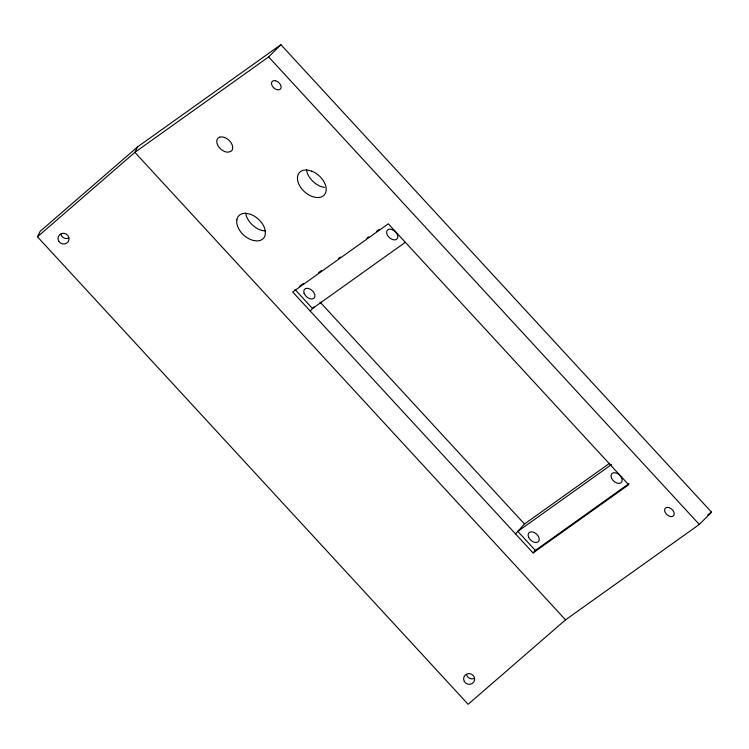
<?xml version="1.0" encoding="UTF-8"?>
<svg xmlns="http://www.w3.org/2000/svg" width="749" height="749" viewBox="0 0 749 749"><rect width="100%" height="100%" fill="white"/><g stroke="black" fill="none" stroke-linecap="round" stroke-linejoin="round"><path stroke-width="1.12" d="M37.45 236.824L40.165 231.329L137.573 146.888L280.884 44.678L711.55 512.176L699.294 524.45L565.542 619.854L468.134 704.294L37.469 236.787L134.876 152.347L268.638 56.943L280.884 44.678M137.573 146.888L134.876 152.347L565.542 619.854M310.226 311.032L313.981 306.865M515.537 533.906L524.487 523.991L609.686 463.228M533.063 552.931L628.683 484.743L388.31 223.811L292.69 291.998L533.063 552.931L535.338 550.412L629.066 483.564M299.703 286.099L303.495 283.403M318.634 272.599L321.48 270.576M338.52 258.424L340.411 257.066M366.916 238.163L368.808 236.815M376.382 231.413L379.228 229.391M405.275 242.339L312.502 308.504L294.975 289.479M611.54 464.539L517.812 531.387L535.338 550.412M707.758 514.881L711.55 512.176M265.277 230.992L261.635 230.374A16.731 10.832 42.1 0 1 245.7 213.072M324.56 187.503L320.844 186.492A16.731 10.832 42.1 0 1 306.444 169.433M268.638 56.943L699.294 524.45M319.963 301.978L524.487 523.991M68.786 238.042A5.58 5.337 26.3 0 1 60.819 234.203M474.417 678.369A5.58 5.337 26.3 0 1 466.449 674.521M236.815 219.729L236.75 222.987A16.731 10.832 42.1 0 0 252.685 240.289L256.327 240.906A16.731 10.832 42.1 0 0 265.277 234.531L265.333 231.263A16.731 10.832 42.1 0 0 249.398 213.971L245.756 213.343A16.731 10.832 42.1 0 0 236.815 219.729M219.607 137.189L218.193 137.985A9.297 6.02 42.1 0 0 218.614 146.664A9.297 6.02 42.1 0 0 228.117 152.216L231.282 151.12A9.297 6.02 42.1 0 0 230.861 142.441A9.297 6.02 42.1 0 0 221.358 136.889L219.607 137.189M275.566 80.808L274.368 80.649A5.58 3.614 42.1 0 0 271.709 84.637A5.58 3.614 42.1 0 0 277.055 89.693L278.253 89.852A5.58 3.614 42.1 0 0 280.912 85.854A5.58 3.614 42.1 0 0 275.566 80.808M668.679 507.541L667.471 507.382A5.58 3.614 42.1 0 0 664.822 511.37A5.58 3.614 42.1 0 0 670.158 516.426L671.366 516.576A5.58 3.614 42.1 0 0 674.016 512.588A5.58 3.614 42.1 0 0 668.679 507.541M311.753 171.147L308.036 170.145A16.731 10.832 42.1 0 0 297.568 179.919A16.731 10.832 42.1 0 0 311.893 196.407L315.619 197.408A16.731 10.832 42.1 0 0 326.077 187.634A16.731 10.832 42.1 0 0 311.753 171.147M392.41 229.69L390.959 229.25A6.507 4.213 42.1 0 0 386.643 232.181L386.793 233.51A6.507 4.213 42.1 0 0 392.064 239.352L393.515 239.783A6.507 4.213 42.1 0 0 397.831 236.853L397.682 235.523A6.507 4.213 42.1 0 0 392.41 229.69M611.362 477.759A6.507 4.213 42.1 0 0 620.921 482.843A6.507 4.213 42.1 0 0 617.476 473.565A6.507 4.213 42.1 0 0 611.362 477.759M528.485 536.949A6.507 4.213 42.1 0 0 538.072 541.939A6.507 4.213 42.1 0 0 534.514 532.651A6.507 4.213 42.1 0 0 528.485 536.949M304.141 293.411A6.507 4.213 42.1 0 0 313.728 298.402A6.507 4.213 42.1 0 0 310.161 289.114A6.507 4.213 42.1 0 0 304.141 293.411M58.619 240.991A5.58 5.337 26.3 0 0 68.196 241.684A5.58 5.337 26.3 0 0 63.731 233.285A5.58 5.337 26.3 0 0 58.619 240.991M464.249 681.318A5.58 5.337 26.3 0 0 473.817 682.002A5.58 5.337 26.3 0 0 469.351 673.604A5.58 5.337 26.3 0 0 464.249 681.318"/></g></svg>
